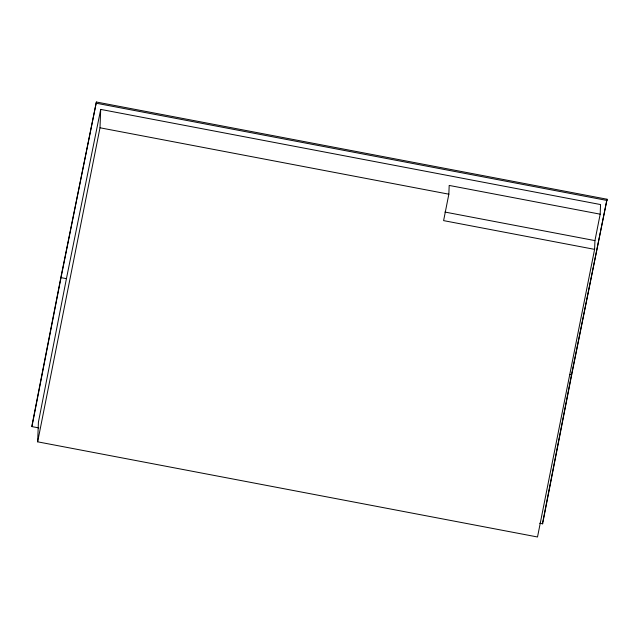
<?xml version="1.0" encoding="UTF-8"?>
<svg xmlns="http://www.w3.org/2000/svg" width="639" height="639" viewBox="0 0 639 639"><rect width="100%" height="100%" fill="white"/><g stroke="black" fill="none" stroke-linecap="round" stroke-linejoin="round"><path stroke-width="0.96" d="M38.811 427.906L31.95 426.604L31.998 425.382L61.064 276.415L96.385 102.016L607.05 199.232L571.681 374.837L542.615 523.812L539.675 523.253M37.653 441.829L38.412 422.251L66.424 278.66L100.706 109.405L600.556 204.56L600.181 214.177L594.941 240.607L594.597 249.37L537.511 536.984L37.653 441.829L99.996 127.784L100.706 109.405M31.95 426.604L61.017 277.63L96.385 102.016M594.597 249.37L443.602 220.623L448.85 194.192L449.185 185.43L600.181 214.177M542.615 523.812L542.663 522.598M542.854 521.624L571.729 373.623L607.05 199.232M96.337 103.238L607.002 200.446M99.996 127.784L448.85 194.192M444.92 212.052L594.941 240.607M61.017 277.63L66.424 278.66M569.884 374.494L571.681 374.837"/></g></svg>
